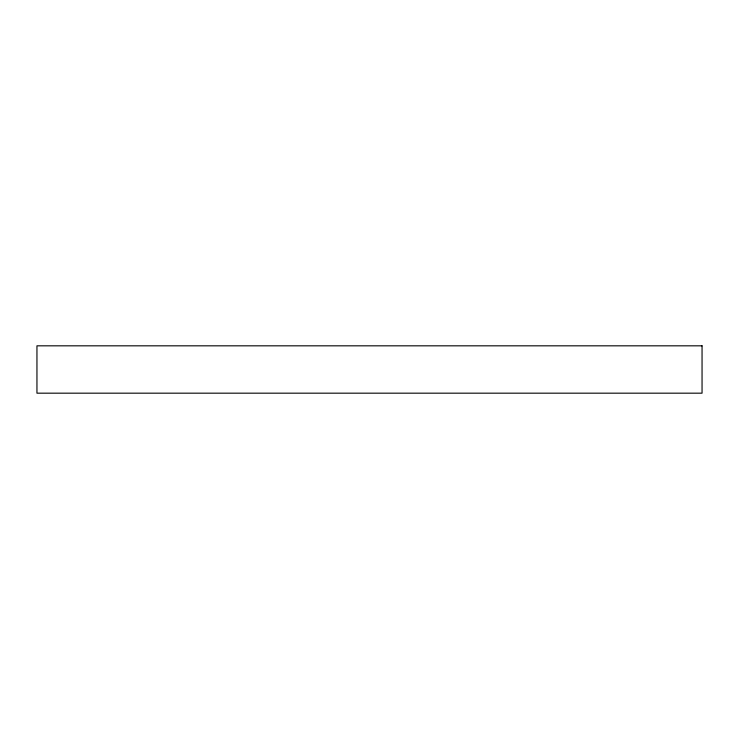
<?xml version="1.0" encoding="UTF-8"?>
<svg xmlns="http://www.w3.org/2000/svg" width="739" height="739" viewBox="0 0 739 739"><rect width="100%" height="100%" fill="white"/><g stroke="black" fill="none" stroke-linecap="round" stroke-linejoin="round"><path stroke-width="1.11" d="M702.05 345.824L36.95 345.824L36.95 393.176L702.05 393.176L702.05 345.824"/></g></svg>
